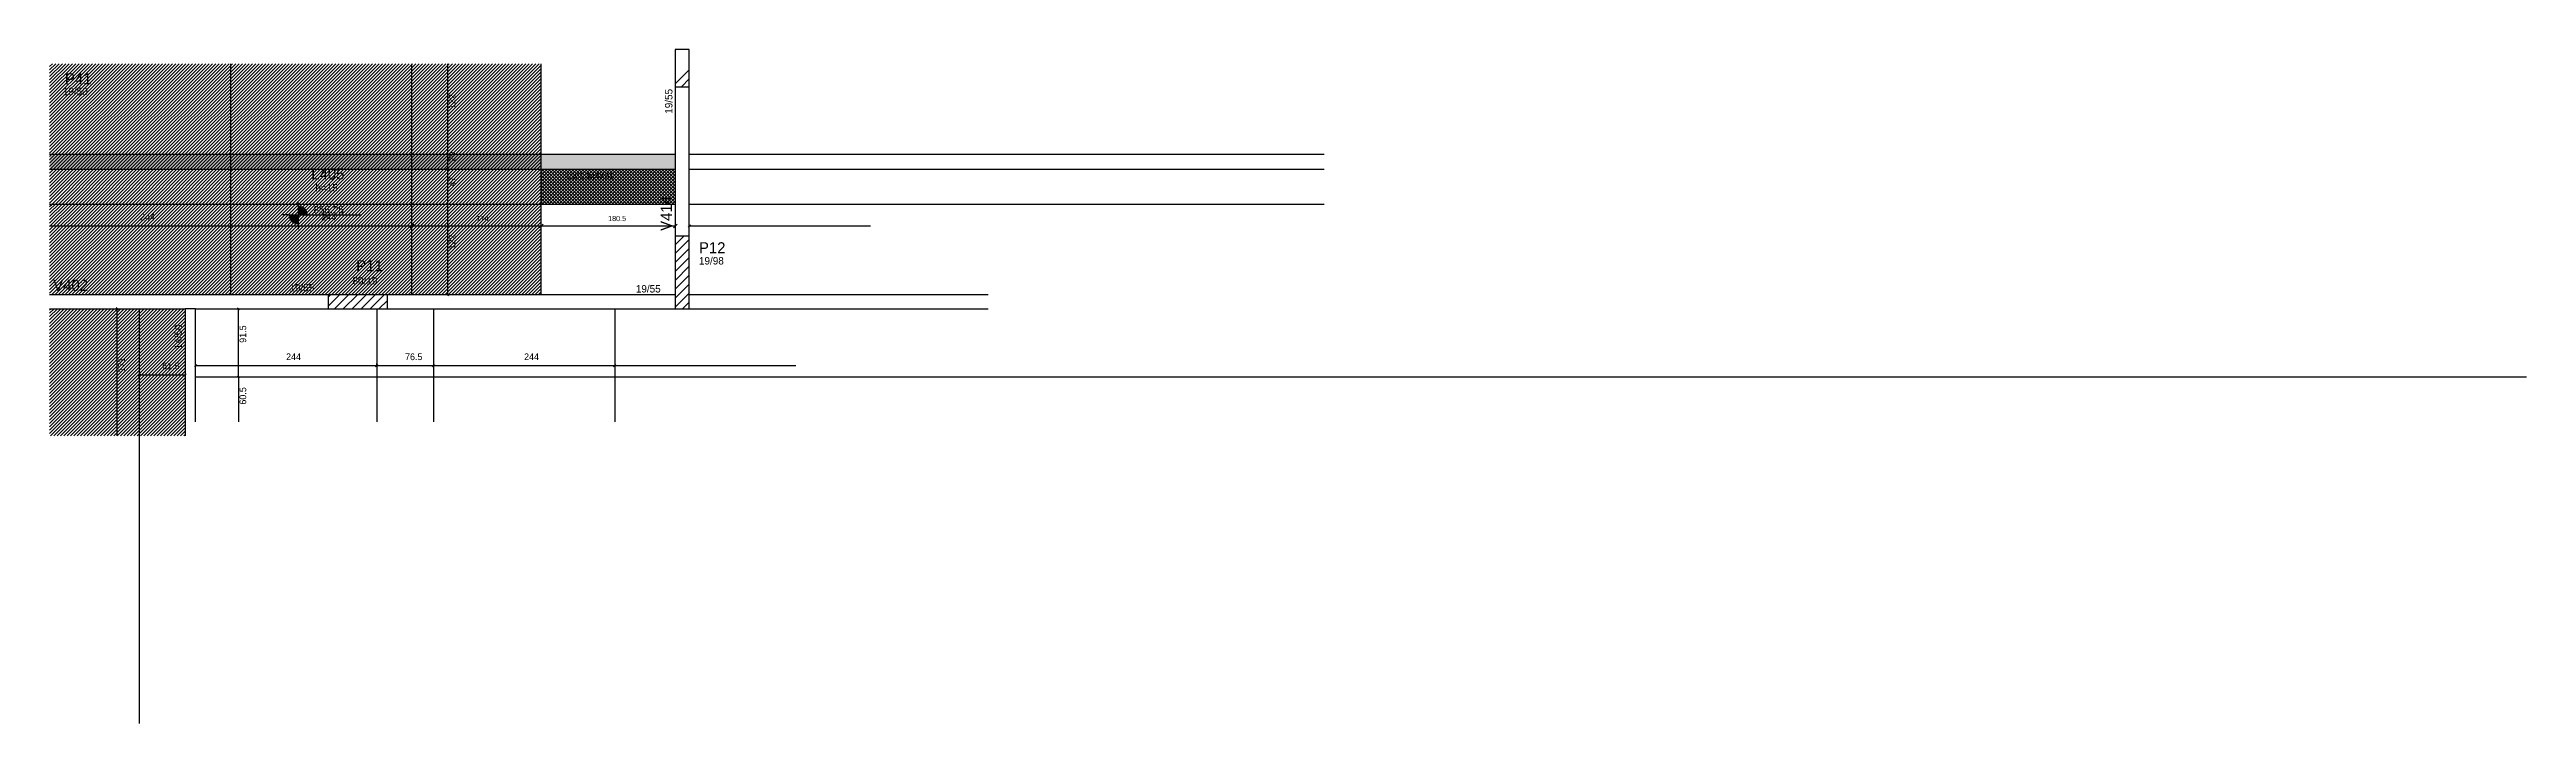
# Model space of a CAD drawing. Header units: metres. Extents: x 2443 to 5778, y 1626 to 2533.
import ezdxf

# ---------------------------------------------------------------- set-up
doc = ezdxf.new("R2010")
doc.units = ezdxf.units.M
for name, color, linetype in [('3', 7, 'Continuous'), ('4', 7, 'Continuous'), ('7', 7, 'Continuous'), ('AUX00', 7, 'Continuous'), ('Hachura', 7, 'Continuous'), ('Painéis', 7, 'Continuous'), ('REAPROVEITAMENTO', 7, 'Continuous')]:
    doc.layers.add(name, color=color, linetype=linetype)

msp = doc.modelspace()

# ---------------------------------------------------------------- hatches: boundary and pattern name
at = {"layer": 'Hachura'}
h = msp.add_hatch(color=7, dxfattribs=at)
h.dxf.hatch_style = 1
h.paths.add_polyline_path([(2443, 2372.1), (3285.5, 2372.1), (3285.5, 2392.1), (2443, 2392.1), (2443, 2372.1)])
h = msp.add_hatch(dxfattribs=at)
h.set_pattern_fill('ANSI37')
h.paths.add_polyline_path([(3285.5, 2325.1), (3285.5, 2372.1), (3105, 2372.1), (3105, 2325.1), (3285.5, 2325.1)])
at = {"layer": 'REAPROVEITAMENTO'}
h = msp.add_hatch(dxfattribs=at)
h.set_pattern_fill('ANSI31')
h.paths.add_polyline_path([(3105, 2372.1), (2443, 2372.1), (2443, 2514.1), (3105, 2514.1), (3105, 2372.1)])
h = msp.add_hatch(dxfattribs=at)
h.set_pattern_fill('ANSI31')
h.paths.add_polyline_path([(3105, 2372.1), (2443, 2372.1), (2443, 2325.1), (3105, 2325.1), (3105, 2372.1)])
h = msp.add_hatch(dxfattribs=at)
h.set_pattern_fill('ANSI31')
h.paths.add_polyline_path([(3105, 2325.1), (2443, 2325.1), (2443, 2203.1), (3105, 2203.1), (3105, 2325.1)])
h = msp.add_hatch(dxfattribs=at)
h.set_pattern_fill('ANSI31')
h.paths.add_polyline_path([(2625.5, 2013.1), (2443, 2013.1), (2443, 2184.1), (2625.5, 2184.1), (2625.5, 2013.1)])

# ---------------------------------------------------------------- linework, layer by layer
at = {"color": 0, "lineweight": 25}
for p, q in [((2641, 2109), (2638, 2106)), ((2885, 2109), (2882, 2106)), ((2882, 2106), (2885, 2109)), ((2961.5, 2109), (2958.5, 2106)), ((2958.5, 2106), (2961.5, 2109)), ((3205.5, 2109), (3202.5, 2106)), ((3202.5, 2106), (3205.5, 2109))]:
    msp.add_line(p, q, dxfattribs=at)
at = {"color": 4, "lineweight": 25}
for p, q in [((2639.5, 2107.8), (2639.5, 2110.5)), ((2883.5, 2107.5), (2639.5, 2107.5)), ((2883.5, 2107.8), (2883.5, 2110.5)), ((2960, 2107.5), (2883.5, 2107.5)), ((2883.5, 2105.1), (2883.5, 2104.5)), ((3204, 2107.5), (2960, 2107.5)), ((3448, 2107.5), (3204, 2107.5))]:
    msp.add_line(p, q, dxfattribs=at)
at = {"layer": '3', "color": 3, "lineweight": 25}
for p, q in [((3285.5, 2486.9), (3304.5, 2505.9)), ((3293.8, 2483.1), (3304.5, 2493.8)), ((2765.3, 2310.5), (2756.8, 2310.5)), ((2765.3, 2310.5), (2790.3, 2310.5)), ((2777.8, 2309.7), (2765.3, 2309.7)), ((2777.8, 2308.9), (2765.4, 2308.9)), ((2777.8, 2308.1), (2765.5, 2308.1)), ((2777.8, 2307.3), (2765.7, 2307.3)), ((2777.8, 2306.6), (2765.9, 2306.6)), ((2777.8, 2305.8), (2766.2, 2305.8)), ((2777.8, 2305), (2766.6, 2305)), ((2777.8, 2304.2), (2767, 2304.2)), ((2777.8, 2303.4), (2767.5, 2303.4)), ((2777.8, 2302.6), (2768.1, 2302.6)), ((2777.8, 2301.8), (2768.8, 2301.8)), ((2777.8, 2323), (2777.8, 2328.5)), ((2777.8, 2323), (2777.8, 2298)), ((2777.8, 2322.4), (2781.6, 2322.4)), ((2777.8, 2321.6), (2783.5, 2321.6)), ((2777.8, 2320.8), (2784.8, 2320.8)), ((2777.8, 2320), (2785.9, 2320)), ((2777.8, 2319.2), (2786.7, 2319.2)), ((2777.8, 2318.4), (2787.4, 2318.4)), ((2777.8, 2317.7), (2788, 2317.7)), ((2777.8, 2316.9), (2788.5, 2316.9)), ((2777.8, 2316.1), (2789, 2316.1)), ((2777.8, 2315.3), (2789.3, 2315.3)), ((2777.8, 2314.5), (2789.6, 2314.5)), ((2777.8, 2313.7), (2789.9, 2313.7)), ((2777.8, 2312.9), (2790, 2312.9)), ((2777.8, 2312.1), (2790.2, 2312.1)), ((2777.8, 2311.3), (2790.3, 2311.3)), ((2790.3, 2310.5), (2861.7, 2310.5)), ((2777.8, 2301), (2769.7, 2301)), ((2777.8, 2300.2), (2770.7, 2300.2)), ((2777.8, 2299.4), (2772, 2299.4)), ((2777.8, 2298.6), (2773.9, 2298.6)), ((2777.8, 2298), (2777.8, 2291.2)), ((3285.5, 2270.5), (3297.1, 2282.1)), ((3285.5, 2258.5), (3304.5, 2277.5)), ((3285.5, 2246.4), (3304.5, 2265.4)), ((3285.5, 2234.4), (3304.5, 2253.4)), ((3285.5, 2222.4), (3304.5, 2241.4)), ((2818, 2187.6), (2833.4, 2203.1)), ((2818, 2199.7), (2821.4, 2203.1)), ((2826.5, 2184.1), (2845.5, 2203.1)), ((2838.5, 2184.1), (2857.5, 2203.1)), ((2850.5, 2184.1), (2869.5, 2203.1)), ((2862.5, 2184.1), (2881.5, 2203.1)), ((2874.6, 2184.1), (2893.6, 2203.1)), ((3285.5, 2210.4), (3304.5, 2229.4)), ((3285.5, 2198.4), (3304.5, 2217.4)), ((3285.5, 2186.3), (3304.5, 2205.3)), ((2886.6, 2184.1), (2898, 2195.5)), ((3295.3, 2184.1), (3304.5, 2193.3))]:
    msp.add_line(p, q, dxfattribs=at)
for points in [[(3285.5, 2483.1), (3285.5, 2282.1)], [(3304.5, 2282.1), (3304.5, 2483.1)], [(2632.5, 2203.1), (2443, 2203.1)], [(2818, 2203.1), (2632.5, 2203.1)], [(3285.5, 2203.1), (2898, 2203.1)], [(3707, 2203.1), (3304.5, 2203.1)], [(2443, 2184.1), (2625.5, 2184.1)], [(2625.5, 2184.1), (2625.5, 2013.1)], [(2639.5, 2184.1), (2625.5, 2184.1)], [(2639.5, 2184.1), (2818, 2184.1)], [(2639.5, 2032.1), (2639.5, 2184.1)], [(2898, 2184.1), (3285.5, 2184.1)], [(3304.5, 2184.1), (3707, 2184.1)]]:
    msp.add_lwpolyline(points, dxfattribs=at)
at = {"layer": '7', "color": 7, "lineweight": 25}
for points in [[(3285.5, 2483.1), (3304.5, 2483.1), (3304.5, 2533.1), (3285.5, 2533.1), (3285.5, 2483.1)], [(3285.5, 2184.1), (3304.5, 2184.1), (3304.5, 2282.1), (3285.5, 2282.1), (3285.5, 2184.1)], [(2818, 2184.1), (2898, 2184.1), (2898, 2203.1), (2818, 2203.1), (2818, 2184.1)]]:
    msp.add_lwpolyline(points, dxfattribs=at)
at = {"layer": 'Painéis', "color": 200, "lineweight": 25}
for p, q in [((2687, 2203.1), (2687, 2514.1)), ((2931, 2203.1), (2931, 2514.1)), ((3105, 2203.1), (3105, 2514.1)), ((2443, 2392.1), (3285.5, 2392.1)), ((2443, 2372.1), (3285.5, 2372.1)), ((3304.5, 2392.1), (4159.5, 2392.1)), ((3304.5, 2372.1), (4159.5, 2372.1)), ((2443, 2325.1), (3285.5, 2325.1)), ((3304.5, 2325.1), (4159.5, 2325.1)), ((2564, 1626.1), (2564, 2184.1)), ((2883.5, 2184.1), (2883.5, 2032.1)), ((2960, 2184.1), (2960, 2032.1)), ((3204, 2184.1), (3204, 2032.1)), ((2639.5, 2092.6), (5778.5, 2092.6))]:
    msp.add_line(p, q, dxfattribs=at)
at = {"layer": 'Painéis', "color": 4, "lineweight": 25}
for p, q in [((2978.9, 2514.1), (2978.9, 2392.1)), ((2978.9, 2392.1), (2978.9, 2372.1)), ((2978.9, 2372.1), (2978.9, 2325.1)), ((2978.9, 2325.1), (2978.9, 2203.1)), ((2443, 2295.7), (2687, 2295.7)), ((2687, 2295.7), (2931, 2295.7)), ((2931, 2295.7), (3105, 2295.7)), ((3105, 2295.7), (3285.5, 2295.7)), ((3304.5, 2295.7), (3548.5, 2295.7)), ((2534.2, 2013.1), (2534.2, 2184.1)), ((2537, 2184.1), (2537.2, 2184.1)), ((2697.4, 2092.6), (2697.4, 2184.1)), ((2564, 2095.1), (2625.5, 2095.1)), ((2697.4, 2092.6), (2697.4, 2032.1))]:
    msp.add_line(p, q, dxfattribs=at)
at = {"layer": 'Painéis', "color": 0, "lineweight": 25}
for p, q in [((2977.4, 2393.6), (2980.4, 2390.6)), ((2980.4, 2390.6), (2977.4, 2393.6)), ((2977.4, 2373.6), (2980.4, 2370.6)), ((2980.4, 2370.6), (2977.4, 2373.6)), ((2977.4, 2326.6), (2980.4, 2323.6)), ((2980.4, 2323.6), (2977.4, 2326.6)), ((2685.5, 2294.2), (2688.5, 2297.2)), ((2688.5, 2297.2), (2685.5, 2294.2)), ((2929.5, 2294.2), (2932.5, 2297.2)), ((3306, 2297.2), (3303, 2294.2)), ((2977.4, 2204.6), (2980.4, 2201.6)), ((2535.7, 2182.6), (2532.7, 2185.6)), ((2698.9, 2182.6), (2695.9, 2185.6)), ((2565.5, 2096.6), (2562.5, 2093.6)), ((2624, 2093.6), (2627, 2096.6)), ((2695.9, 2094.1), (2698.9, 2091.1)), ((2698.9, 2091.1), (2695.9, 2094.1))]:
    msp.add_line(p, q, dxfattribs=at)
for points in [[(2933.5, 2298.2), (2928.5, 2293.2)], [(3102.5, 2293.2), (3107.5, 2298.2)], [(3107.5, 2298.2), (3102.5, 2293.2)], [(3283, 2293.2), (3288, 2298.2)]]:
    msp.add_lwpolyline(points, dxfattribs=at)

# ---------------------------------------------------------------- texts
at = {"color": 240, "lineweight": 25}
for s, p in [('244', (2761.5, 2115.1)), ('76.5', (2921.7, 2115.1)), ('244', (3082, 2115.1))]:
    msp.add_text(s, height=9, dxfattribs=at).set_placement(p)
at = {"layer": '3', "color": 3, "lineweight": 25}
for s, p in [('19/50', (2460.9, 2471.7)), ('h=15', (2801, 2342.1)), ('855.25', (2798.4, 2312.6)), ('19/98', (3317.5, 2243.8)), ('19/55', (2765.9, 2207.6)), ('80/19', (2850.9, 2217.1)), ('19/55', (3232.5, 2206.1))]:
    msp.add_text(s, height=10, dxfattribs=at).set_placement(p)
for s, p in [('19/55', (3281.8, 2446.7)), ('14/50', (2621.4, 2129.6))]:
    msp.add_text(s, height=10, rotation=90, dxfattribs=at).set_placement(p)
at = {"layer": '4', "color": 4, "lineweight": 25}
for s, p in [('P41', (2463.7, 2486.3)), ('L405', (2795.4, 2358.3)), ('P12', (3317.5, 2258.8)), ('P11', (2856, 2234.6)), ('V402', (2447.9, 2208.2))]:
    msp.add_text(s, height=15, dxfattribs=at).set_placement(p)
msp.add_text('V414', height=15, rotation=90, dxfattribs=at).set_placement((3281, 2289.1))
at = {"layer": 'AUX00', "color": 7, "lineweight": 25}
msp.add_text('L301^J244X61', height=8, dxfattribs=at).set_placement((3138.6, 2358.8))
at = {"layer": 'Painéis', "color": 240, "lineweight": 25}
for s, p in [('122', (2989.4, 2453.1)), ('20', (2989.3, 2382.1)), ('47', (2989.4, 2348.6)), ('122', (2989.4, 2264.1)), ('91.5', (2707.8, 2138.4)), ('171', (2544.7, 2098.6)), ('60.5', (2707.8, 2055.2))]:
    msp.add_text(s, height=9, rotation=90, dxfattribs=at).set_placement(p)
for s, p in [('244', (2565, 2303.2)), ('244', (2809, 2303.2)), ('61.5', (2594.7, 2102.7))]:
    msp.add_text(s, height=9, dxfattribs=at).set_placement(p)
at = {"layer": 'Painéis', "color": 1, "lineweight": 25}
for s, p in [('174', (3018, 2302.2)), ('180.5', (3195.2, 2302.2))]:
    msp.add_text(s, height=7, dxfattribs=at).set_placement(p)

doc.saveas('drawing.dxf')
